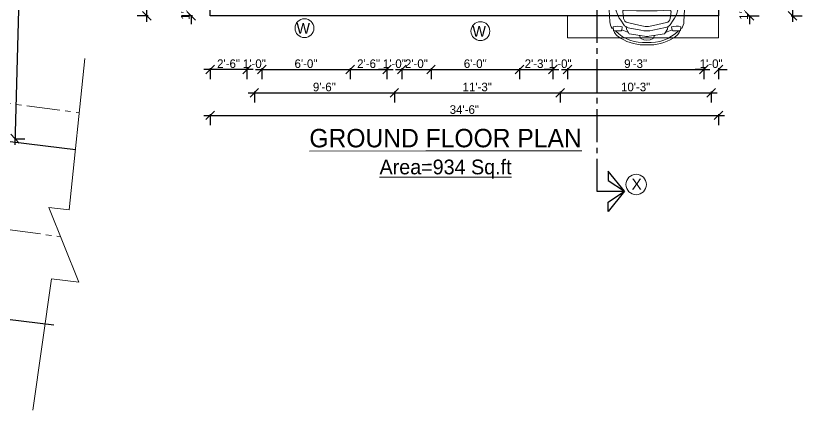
# Model space of a CAD drawing. Header units: inches. Extents: x 28835 to 36795, y -18828 to -9750.
# Drawn here: x 29918 to 30558, y -10719 to -10398 of the extents above; entities that cross this region are included whole.
import ezdxf

# ---------------------------------------------------------------- set-up
doc = ezdxf.new("R2010")
doc.units = ezdxf.units.IN
doc.header["$LTSCALE"] = 12
doc.header["$MEASUREMENT"] = 0
doc.linetypes.add('CENTER2', pattern=[1.125, 0.75, -0.125, 0.125, -0.125])
for name, color, linetype, lineweight in [('09 STRC CENTER', 113, 'CENTER2', 9), ('dimention', 5, 'Continuous', 9), ('ele final', 145, 'Continuous', 20), ('F-FURNITURE', 32, 'Continuous', 13), ('Ha2', 31, 'Continuous', 0), ('Text', 7, 'Continuous', 5), ('Wall', 1, 'Continuous', 30), ('window', 6, 'Continuous', 9)]:
    doc.layers.add(name, color=color, linetype=linetype, lineweight=lineweight)
doc.styles.add('KBS', font='GOTHIC.TTF')
doc.styles.add('Times', font='GOTHIC.TTF')
doc.dimstyles.new('D75', dxfattribs={"dimtxt": 7, "dimasz": 7, "dimexe": 8, "dimexo": 24, "dimgap": 1, "dimtad": 1, "dimdec": 1, "dimzin": 3, "dimdsep": 46, "dimlunit": 4, "dimtxsty": 'Times', "dimblk": 'OBLIQUE', "dimcen": 0, "dimdle": 5, "dimaunit": 1, "dimadec": 3, "dimazin": 0, "dimtfac": 1, "dimtdec": 1, "dimtix": 1, "dimtofl": 0, "dimtmove": 1, "dimatfit": 0, "dimldrblk": 'OBLIQUE', "dimfxl": 1, "dimfxlon": 1, "dimtolj": 1, "dimtzin": 0, "dimarcsym": 0})

# ---------------------------------------------------------------- blocks, each defined once
blk = doc.blocks.new('I_SITE_VEHICLE_Compact  - 2D_P')
at = {"color": 0, "linetype": 'ByBlock'}
for p, q in [((50.37, 32.43), (86.67, 34.3)), ((102.47, 34.07), (132.15, 31.68)), ((5.47, 24.19), (7.52, 27.66)), ((7.05, 22.99), (7.52, 28.7)), ((10.72, 30.25), (10.44, 29.05)), ((15.7, 26.13), (16.19, 27.49)), ((16.19, 27.49), (23.17, 26.02)), ((58.38, 27.31), (46.27, 25.26)), ((58.09, 27.15), (89.86, 30.61)), ((58.84, 27.65), (66.07, 26.01)), ((66.07, 26.01), (96.96, 27.96)), ((99.18, 30.56), (133.36, 26.5)), ((104.58, 28.04), (132.94, 26.83)), ((112.26, 28.92), (123.09, 30.52)), ((132.94, 26.83), (138.22, 25.44)), ((137.34, 31.18), (146.95, 30.68)), ((153.91, 27.88), (151.09, 28.06)), ((152.27, 28.34), (153.54, 27.8)), ((154.38, 21.54), (154.38, 27.38)), ((154.54, 27.38), (155.72, 26.89)), ((3.64, 16.04), (5.47, 24.19)), ((9.29, 22.5), (7.05, 22.99)), ((9.02, 19.57), (8.89, 17.61)), ((15.96, 23.5), (15.62, 25.01)), ((23.19, 25.43), (15.96, 23.5)), ((51.21, 19.14), (56.92, 24.9)), ((57.7, 25.2), (63.11, 24.79)), ((64.03, 23.74), (63.1, 7.43)), ((65.65, -21.05), (65.62, 20.75)), ((68.52, 23.75), (132.68, 24.24)), ((135.77, 21.24), (135.81, -21.5)), ((138.67, 20.15), (144.33, 19.49)), ((145.85, 21.9), (149.44, 19.4)), ((151.25, 20.58), (153.96, 21.04)), ((153.58, 21.03), (155.79, 15.56)), ((2.27, 9.29), (3.64, 16.04)), ((48.62, 6.12), (49.5, 15.48)), ((137.56, 19.1), (138.11, 9)), ((147.77, 16.42), (150.2, 5.97)), ((151.16, 17.57), (153.08, 17.2)), ((151.87, 15.71), (154.02, 5.42)), ((153.08, 17.2), (156.82, 14.94)), ((156.82, 14.94), (158.88, 2.49)), ((1.94, 3.05), (2.27, 9.29)), ((138.11, 9), (138.1, 0.59)), ((158.23, 6.68), (160.81, 5.59)), ((138.12, -7.94), (138.1, 0.46)), ((160.81, 5.59), (161.78, 3.14)), ((161.78, 3.14), (161.93, 0.56)), ((161.78, -2.04), (161.93, 0.54)), ((1.94, -2.25), (2.29, -8.49)), ((48.63, -5.24), (49.53, -14.6)), ((147.8, -15.35), (150.22, -4.89)), ((151.9, -14.62), (154.03, -4.33)), ((156.85, -13.84), (158.88, -1.4)), ((158.24, -5.59), (160.82, -4.49)), ((160.82, -4.49), (161.78, -2.04)), ((2.29, -8.49), (3.67, -15.24)), ((64.07, -22.83), (63.11, -6.52)), ((137.59, -18.05), (138.12, -7.94)), ((3.67, -15.24), (5.52, -23.38)), ((9.06, -18.76), (8.92, -16.8)), ((51.25, -18.25), (56.97, -24.01)), ((138.71, -19.09), (144.37, -18.42)), ((145.89, -20.83), (149.47, -18.32)), ((151.19, -16.49), (153.12, -16.12)), ((153.12, -16.12), (156.85, -13.84)), ((153.62, -19.94), (155.82, -14.47)), ((5.52, -23.38), (7.57, -26.85)), ((9.34, -21.68), (7.1, -22.18)), ((7.1, -22.18), (7.57, -27.89)), ((16.01, -22.67), (15.67, -24.19)), ((15.75, -25.3), (16.24, -26.66)), ((23.24, -24.59), (16.01, -22.67)), ((16.24, -26.66), (23.22, -25.18)), ((58.43, -26.41), (46.32, -24.38)), ((57.75, -24.3), (63.15, -23.88)), ((58.9, -26.75), (66.12, -25.09)), ((66.12, -25.09), (97.01, -26.99)), ((68.56, -24.04), (132.72, -24.51)), ((99.24, -29.58), (133.42, -25.46)), ((132.99, -25.78), (138.27, -24.38)), ((151.29, -19.5), (154, -19.96)), ((154.42, -20.45), (154.43, -26.3)), ((10.78, -29.44), (10.49, -28.23)), ((50.43, -31.55), (86.74, -33.35)), ((58.14, -26.25), (89.92, -29.65)), ((102.54, -33.09), (132.21, -30.64)), ((104.64, -27.05), (132.99, -25.78)), ((112.31, -27.92), (123.15, -29.49)), ((137.4, -30.13), (147.01, -29.61)), ((153.96, -26.8), (151.15, -26.98)), ((152.33, -27.25), (153.6, -26.72)), ((154.59, -26.3), (155.77, -25.8))]:
    blk.add_line(p, q, dxfattribs=at)
for points in [[(0, 0.79), (0.21, 7.56), (2.51, 20.21), (3.64, 24.54), (5.69, 28.53), (16.87, 33.21), (23.03, 34.08), (37.85, 34.08), (50.17, 32.17), (58.38, 28.7)], [(3.28, 0.64), (4.38, 11.35), (6.48, 15.71), (11.02, 18.63), (17.97, 20.91), (35.48, 23.4), (46.27, 25.26), (44.78, 15.94), (44.03, 6.17), (43.69, 0.43)], [(6.62, 14.9), (40.56, 21.57), (42.43, 20.86), (42.76, 19.48), (39.09, 4.38), (36.39, 2.16), (4.27, 1)], [(0, 0), (0.23, -6.77), (2.54, -19.41), (3.69, -23.74), (5.74, -27.72), (16.93, -32.39), (23.1, -33.24), (37.92, -33.22), (50.23, -31.29), (58.43, -27.8)], [(3.28, 0.16), (4.4, -10.55), (6.51, -14.9), (11.06, -17.81), (18.01, -20.08), (35.53, -22.55), (46.32, -24.38), (44.81, -15.07), (44.04, -5.3), (43.69, 0.43)], [(6.65, -14.09), (40.6, -20.7), (42.47, -20), (42.8, -18.61), (39.09, -3.52), (36.39, -1.31), (4.27, -0.2)]]:
    blk.add_lwpolyline(points, dxfattribs=at)
for centre, radius, start, end in [((92.84, -85.54), 120, 85.39524, 92.94517), ((94.49, 23.94), 8.12, 54.64918, 124.77695), ((68.88, 15.47), 60, 166.91658, 176.08111), ((17.58, 25.45), 2, 159.97873, 192.53841), ((23.11, 25.72), 0.3, 284.96001, 78.11246), ((101.51, -43.89), 72, 87.54913, 93.62371), ((133.57, -40.72), 72, 86.99981, 98.3676), ((146.4, 19.5), 11.2, 57.32995, 87.18237), ((165, 24.62), 14.33, 166.09608, 196.35351), ((153.88, 27.38), 0.5, 0, 86.33043), ((130.74, 2.75), 33.36, 356.24509, 44.51945), ((153.4, 21.36), 6, 46.38363, 67.20138), ((145.71, 13.29), 17.15, 30.45768, 46.38363), ((57.63, 24.2), 1, 85.71507, 135.30465), ((63.03, 23.79), 1, 356.72561, 85.71507), ((68.62, 20.75), 3, 91.82012, 179.9989), ((132.77, 21.24), 3, 359.92446, 91.82012), ((138.56, 19.15), 1, 83.37601, 183.11504), ((132.11, 2.23), 24, 55.07004, 75.25506), ((143.87, 15.52), 4, 13.12265, 83.37601), ((146, 14.48), 6, 11.76937, 55.07004), ((153.88, 21.54), 0.5, 279.60772, 360), ((126.15, 1.79), 39.84, 358.06945, 30.45768), ((55.48, 14.92), 6, 135.30465, 174.62136), ((182.9, 0.57), 120, 176.72561, 183.38736), ((49.86, 0.45), 48, 176.89416, 183.21881), ((108.36, 0.5), 60, 174.62136, 185.49162), ((126.83, 0.52), 24, 346.99033, 13.12265), ((130.52, 0.52), 24, 348.3436, 11.76937), ((130.75, -1.7), 33.36, 315.59352, 3.86789), ((147.04, 0.54), 12, 350.72464, 9.38834), ((126.15, -0.75), 39.84, 329.65529, 2.04353), ((68.91, -14.54), 60, 184.03187, 193.1964), ((55.51, -14.02), 6, 185.49162, 224.80833), ((138.59, -18.1), 1, 176.99794, 276.73697), ((143.9, -14.45), 4, 276.73697, 346.99033), ((146.03, -13.41), 6, 305.04293, 348.3436), ((17.63, -24.62), 2, 167.57457, 200.13424), ((23.16, -24.88), 0.3, 282.00051, 75.15297), ((57.67, -23.3), 1, 224.80833, 274.3979), ((63.08, -22.89), 1, 274.3979, 3.38736), ((68.65, -21.04), 3, 180.11408, 268.29286), ((95.7, 241.9), 266.43, 269.16428, 278.65904), ((132.11, -1.19), 24, 284.85791, 305.04293), ((165.05, -23.51), 14.33, 163.75946, 194.01689), ((153.92, -20.45), 0.5, 0.11298, 80.50526), ((153.44, -20.27), 6, 292.9116, 313.72935), ((145.73, -12.22), 17.15, 313.72935, 329.65529), ((94.53, -22.97), 8.12, 235.33603, 305.46379), ((101.42, 44.88), 72, 266.48926, 272.56385), ((133.49, 41.76), 72, 261.74537, 273.11317), ((146.44, -18.42), 11.2, 272.9306, 302.78303), ((153.93, -26.3), 0.5, 273.78255, 0.11298), ((92.67, 86.5), 120, 267.1678, 274.71773)]:
    blk.add_arc(centre, radius, start, end, dxfattribs=at)
blk = doc.blocks.new('_Oblique')
at = {"color": 0, "linetype": 'ByBlock', "lineweight": -2}
blk.add_line((-0.5, -0.5), (0.5, 0.5), dxfattribs=at)
blk = doc.blocks.new('*D156')
at = {"layer": 'Defpoints', "color": 0, "ltscale": 12, "transparency": 16777216}
for p in [(30489.94, -10385.6), (30489.94, -10397.6), (30515.14, -10397.6)]:
    blk.add_point(p, dxfattribs=at)
at = {"layer": 'dimention', "color": 0, "lineweight": -2, "ltscale": 12, "transparency": 16777216}
for p, q in [((30515.14, -10385.6), (30515.14, -10378.6)), ((30514.14, -10385.6), (30523.14, -10385.6)), ((30514.14, -10397.6), (30523.14, -10397.6)), ((30515.14, -10397.6), (30515.14, -10404.6))]:
    blk.add_line(p, q, dxfattribs=at)
at = {"layer": 'dimention', "color": 0, "lineweight": -2, "ltscale": 12, "transparency": 16777216, "xscale": 7, "yscale": 7, "zscale": 7}
for p, rotation in [((30515.14, -10385.6), 270), ((30515.14, -10397.6), 90)]:
    blk.add_blockref('_Oblique', p, dxfattribs=dict(at, rotation=rotation))
at = {"layer": 'dimention', "color": 0, "ltscale": 12, "transparency": 16777216, "insert": (30510.46, -10391.6), "char_height": 7, "attachment_point": 5, "rotation": 90, "style": 'Times'}
blk.add_mtext('\\A1;1\'-0"', dxfattribs=at)
blk = doc.blocks.new('*D122')
at = {"layer": 'Defpoints', "color": 0, "ltscale": 12, "transparency": 16777216}
for p in [(30483.45, -10070.6), (30483.45, -10397.6), (30550.14, -10397.6)]:
    blk.add_point(p, dxfattribs=at)
at = {"layer": 'dimention', "color": 0, "lineweight": -2, "ltscale": 12, "transparency": 16777216}
for p, q in [((30550.14, -10065.6), (30550.14, -10402.6)), ((30549.14, -10070.6), (30558.14, -10070.6)), ((30549.14, -10397.6), (30558.14, -10397.6))]:
    blk.add_line(p, q, dxfattribs=at)
at = {"layer": 'dimention', "color": 0, "lineweight": -2, "ltscale": 12, "transparency": 16777216, "xscale": 7, "yscale": 7, "zscale": 7}
for p, rotation in [((30550.14, -10070.6), 90), ((30550.14, -10397.6), 270)]:
    blk.add_blockref('_Oblique', p, dxfattribs=dict(at, rotation=rotation))
at = {"layer": 'dimention', "color": 0, "ltscale": 12, "transparency": 16777216, "insert": (30545.46, -10234.1), "char_height": 7, "attachment_point": 5, "rotation": 90, "style": 'Times'}
blk.add_mtext('\\A1;27\'-3"', dxfattribs=at)
blk = doc.blocks.new('*D157')
at = {"layer": 'Defpoints', "color": 0, "ltscale": 12, "transparency": 16777216}
for p in [(30060.49, -10385.6), (30105.94, -10385.6), (30105.94, -10397.6)]:
    blk.add_point(p, dxfattribs=at)
at = {"layer": 'dimention', "color": 0, "lineweight": -2, "ltscale": 12, "transparency": 16777216}
for p, q in [((30060.49, -10385.6), (30060.49, -10378.6)), ((30061.49, -10385.6), (30052.49, -10385.6)), ((30061.49, -10397.6), (30052.49, -10397.6)), ((30060.49, -10397.6), (30060.49, -10404.6))]:
    blk.add_line(p, q, dxfattribs=at)
at = {"layer": 'dimention', "color": 0, "lineweight": -2, "ltscale": 12, "transparency": 16777216, "xscale": 7, "yscale": 7, "zscale": 7}
for p, rotation in [((30060.49, -10385.6), 270), ((30060.49, -10397.6), 90)]:
    blk.add_blockref('_Oblique', p, dxfattribs=dict(at, rotation=rotation))
at = {"layer": 'dimention', "color": 0, "ltscale": 12, "transparency": 16777216, "insert": (30055.81, -10391.6), "char_height": 7, "attachment_point": 5, "rotation": 90, "style": 'Times'}
blk.add_mtext('\\A1;1\'-0"', dxfattribs=at)
blk = doc.blocks.new('*D166')
at = {"layer": 'Defpoints', "color": 0, "ltscale": 12, "transparency": 16777216}
for p in [(30024.47, -10052.6), (30105.94, -10052.6), (30105.94, -10397.6)]:
    blk.add_point(p, dxfattribs=at)
at = {"layer": 'dimention', "color": 0, "lineweight": -2, "ltscale": 12, "transparency": 16777216}
for p, q in [((30024.47, -10402.6), (30024.47, -10047.6)), ((30025.47, -10052.6), (30016.47, -10052.6)), ((30025.47, -10397.6), (30016.47, -10397.6))]:
    blk.add_line(p, q, dxfattribs=at)
at = {"layer": 'dimention', "color": 0, "lineweight": -2, "ltscale": 12, "transparency": 16777216, "xscale": 7, "yscale": 7, "zscale": 7}
for p, rotation in [((30024.47, -10052.6), 90), ((30024.47, -10397.6), 270)]:
    blk.add_blockref('_Oblique', p, dxfattribs=dict(at, rotation=rotation))
at = {"layer": 'dimention', "color": 0, "ltscale": 12, "transparency": 16777216, "insert": (30019.79, -10225.1), "char_height": 7, "attachment_point": 5, "rotation": 90, "style": 'Times'}
blk.add_mtext('\\A1;28\'-9"', dxfattribs=at)
blk = doc.blocks.new('*D123')
at = {"layer": 'Defpoints', "color": 0, "ltscale": 12, "transparency": 16777216}
for p in [(30075.92, -10407.2), (30105.94, -10407.2), (30075.92, -10441.36)]:
    blk.add_point(p, dxfattribs=at)
at = {"layer": 'dimention', "color": 0, "lineweight": -2, "ltscale": 12, "transparency": 16777216}
for p, q in [((30075.92, -10440.36), (30075.92, -10449.36)), ((30105.94, -10440.36), (30105.94, -10449.36)), ((30110.94, -10441.36), (30070.92, -10441.36))]:
    blk.add_line(p, q, dxfattribs=at)
at = {"layer": 'dimention', "color": 0, "lineweight": -2, "ltscale": 12, "transparency": 16777216, "xscale": 7, "yscale": 7, "zscale": 7, "rotation": 180}
blk.add_blockref('_Oblique', (30075.92, -10441.36), dxfattribs=at)
at = {"layer": 'dimention', "color": 0, "lineweight": -2, "ltscale": 12, "transparency": 16777216, "xscale": 7, "yscale": 7, "zscale": 7}
blk.add_blockref('_Oblique', (30105.94, -10441.36), dxfattribs=at)
at = {"layer": 'dimention', "color": 0, "ltscale": 12, "transparency": 16777216, "insert": (30090.93, -10436.69), "char_height": 7, "attachment_point": 5, "style": 'Times'}
blk.add_mtext('\\A1;2\'-6"', dxfattribs=at)
blk = doc.blocks.new('*D124')
at = {"layer": 'Defpoints', "color": 0, "ltscale": 12, "transparency": 16777216}
for p in [(30105.94, -10407.2), (30117.94, -10407.2), (30117.94, -10441.36)]:
    blk.add_point(p, dxfattribs=at)
at = {"layer": 'dimention', "color": 0, "lineweight": -2, "ltscale": 12, "transparency": 16777216}
for p, q in [((30105.94, -10440.36), (30105.94, -10449.36)), ((30117.94, -10440.36), (30117.94, -10449.36)), ((30105.94, -10441.36), (30098.94, -10441.36)), ((30117.94, -10441.36), (30124.94, -10441.36))]:
    blk.add_line(p, q, dxfattribs=at)
at = {"layer": 'dimention', "color": 0, "lineweight": -2, "ltscale": 12, "transparency": 16777216, "xscale": 7, "yscale": 7, "zscale": 7}
blk.add_blockref('_Oblique', (30105.94, -10441.36), dxfattribs=at)
at = {"layer": 'dimention', "color": 0, "lineweight": -2, "ltscale": 12, "transparency": 16777216, "xscale": 7, "yscale": 7, "zscale": 7, "rotation": 180}
blk.add_blockref('_Oblique', (30117.94, -10441.36), dxfattribs=at)
at = {"layer": 'dimention', "color": 0, "ltscale": 12, "transparency": 16777216, "insert": (30111.94, -10436.69), "char_height": 7, "attachment_point": 5, "style": 'Times'}
blk.add_mtext('\\A1;1\'-0"', dxfattribs=at)
blk = doc.blocks.new('*D125')
at = {"layer": 'Defpoints', "color": 0, "ltscale": 12, "transparency": 16777216}
for p in [(30117.94, -10407.2), (30190.02, -10403.7), (30190.02, -10441.36)]:
    blk.add_point(p, dxfattribs=at)
at = {"layer": 'dimention', "color": 0, "lineweight": -2, "ltscale": 12, "transparency": 16777216}
for p, q in [((30117.94, -10440.36), (30117.94, -10449.36)), ((30190.02, -10440.36), (30190.02, -10449.36)), ((30112.94, -10441.36), (30195.02, -10441.36))]:
    blk.add_line(p, q, dxfattribs=at)
at = {"layer": 'dimention', "color": 0, "lineweight": -2, "ltscale": 12, "transparency": 16777216, "xscale": 7, "yscale": 7, "zscale": 7, "rotation": 180}
blk.add_blockref('_Oblique', (30117.94, -10441.36), dxfattribs=at)
at = {"layer": 'dimention', "color": 0, "lineweight": -2, "ltscale": 12, "transparency": 16777216, "xscale": 7, "yscale": 7, "zscale": 7}
blk.add_blockref('_Oblique', (30190.02, -10441.36), dxfattribs=at)
at = {"layer": 'dimention', "color": 0, "ltscale": 12, "transparency": 16777216, "insert": (30153.98, -10436.69), "char_height": 7, "attachment_point": 5, "style": 'Times'}
blk.add_mtext('\\A1;6\'-0"', dxfattribs=at)
blk = doc.blocks.new('*D126')
at = {"layer": 'Defpoints', "color": 0, "ltscale": 12, "transparency": 16777216}
for p in [(30190.02, -10403.7), (30219.94, -10407.2), (30219.94, -10441.36)]:
    blk.add_point(p, dxfattribs=at)
at = {"layer": 'dimention', "color": 0, "lineweight": -2, "ltscale": 12, "transparency": 16777216}
for p, q in [((30190.02, -10440.36), (30190.02, -10449.36)), ((30219.94, -10440.36), (30219.94, -10449.36)), ((30185.02, -10441.36), (30224.94, -10441.36))]:
    blk.add_line(p, q, dxfattribs=at)
at = {"layer": 'dimention', "color": 0, "lineweight": -2, "ltscale": 12, "transparency": 16777216, "xscale": 7, "yscale": 7, "zscale": 7, "rotation": 180}
blk.add_blockref('_Oblique', (30190.02, -10441.36), dxfattribs=at)
at = {"layer": 'dimention', "color": 0, "lineweight": -2, "ltscale": 12, "transparency": 16777216, "xscale": 7, "yscale": 7, "zscale": 7}
blk.add_blockref('_Oblique', (30219.94, -10441.36), dxfattribs=at)
at = {"layer": 'dimention', "color": 0, "ltscale": 12, "transparency": 16777216, "insert": (30204.98, -10436.69), "char_height": 7, "attachment_point": 5, "style": 'Times'}
blk.add_mtext('\\A1;2\'-6"', dxfattribs=at)
blk = doc.blocks.new('*D127')
at = {"layer": 'Defpoints', "color": 0, "ltscale": 12, "transparency": 16777216}
for p in [(30219.94, -10407.2), (30231.94, -10407.2), (30231.94, -10441.36)]:
    blk.add_point(p, dxfattribs=at)
at = {"layer": 'dimention', "color": 0, "lineweight": -2, "ltscale": 12, "transparency": 16777216}
for p, q in [((30219.94, -10440.36), (30219.94, -10449.36)), ((30231.94, -10440.36), (30231.94, -10449.36)), ((30219.94, -10441.36), (30212.94, -10441.36)), ((30231.94, -10441.36), (30238.94, -10441.36))]:
    blk.add_line(p, q, dxfattribs=at)
at = {"layer": 'dimention', "color": 0, "lineweight": -2, "ltscale": 12, "transparency": 16777216, "xscale": 7, "yscale": 7, "zscale": 7}
blk.add_blockref('_Oblique', (30219.94, -10441.36), dxfattribs=at)
at = {"layer": 'dimention', "color": 0, "lineweight": -2, "ltscale": 12, "transparency": 16777216, "xscale": 7, "yscale": 7, "zscale": 7, "rotation": 180}
blk.add_blockref('_Oblique', (30231.94, -10441.36), dxfattribs=at)
at = {"layer": 'dimention', "color": 0, "ltscale": 12, "transparency": 16777216, "insert": (30225.94, -10436.69), "char_height": 7, "attachment_point": 5, "style": 'Times'}
blk.add_mtext('\\A1;1\'-0"', dxfattribs=at)
blk = doc.blocks.new('*D128')
at = {"layer": 'Defpoints', "color": 0, "ltscale": 12, "transparency": 16777216}
for p in [(30231.94, -10407.2), (30255.82, -10407.2), (30255.82, -10441.36)]:
    blk.add_point(p, dxfattribs=at)
at = {"layer": 'dimention', "color": 0, "lineweight": -2, "ltscale": 12, "transparency": 16777216}
for p, q in [((30231.94, -10440.36), (30231.94, -10449.36)), ((30255.82, -10440.36), (30255.82, -10449.36)), ((30226.94, -10441.36), (30260.82, -10441.36))]:
    blk.add_line(p, q, dxfattribs=at)
at = {"layer": 'dimention', "color": 0, "lineweight": -2, "ltscale": 12, "transparency": 16777216, "xscale": 7, "yscale": 7, "zscale": 7, "rotation": 180}
blk.add_blockref('_Oblique', (30231.94, -10441.36), dxfattribs=at)
at = {"layer": 'dimention', "color": 0, "lineweight": -2, "ltscale": 12, "transparency": 16777216, "xscale": 7, "yscale": 7, "zscale": 7}
blk.add_blockref('_Oblique', (30255.82, -10441.36), dxfattribs=at)
at = {"layer": 'dimention', "color": 0, "ltscale": 12, "transparency": 16777216, "insert": (30243.88, -10436.69), "char_height": 7, "attachment_point": 5, "style": 'Times'}
blk.add_mtext('\\A1;2\'-0"', dxfattribs=at)
blk = doc.blocks.new('*D129')
at = {"layer": 'Defpoints', "color": 0, "ltscale": 12, "transparency": 16777216}
for p in [(30255.82, -10407.2), (30327.82, -10407.2), (30327.82, -10441.36)]:
    blk.add_point(p, dxfattribs=at)
at = {"layer": 'dimention', "color": 0, "lineweight": -2, "ltscale": 12, "transparency": 16777216}
for p, q in [((30255.82, -10440.36), (30255.82, -10449.36)), ((30327.82, -10440.36), (30327.82, -10449.36)), ((30250.82, -10441.36), (30332.82, -10441.36))]:
    blk.add_line(p, q, dxfattribs=at)
at = {"layer": 'dimention', "color": 0, "lineweight": -2, "ltscale": 12, "transparency": 16777216, "xscale": 7, "yscale": 7, "zscale": 7, "rotation": 180}
blk.add_blockref('_Oblique', (30255.82, -10441.36), dxfattribs=at)
at = {"layer": 'dimention', "color": 0, "lineweight": -2, "ltscale": 12, "transparency": 16777216, "xscale": 7, "yscale": 7, "zscale": 7}
blk.add_blockref('_Oblique', (30327.82, -10441.36), dxfattribs=at)
at = {"layer": 'dimention', "color": 0, "ltscale": 12, "transparency": 16777216, "insert": (30291.82, -10436.69), "char_height": 7, "attachment_point": 5, "style": 'Times'}
blk.add_mtext('\\A1;6\'-0"', dxfattribs=at)
blk = doc.blocks.new('*D130')
at = {"layer": 'Defpoints', "color": 0, "ltscale": 12, "transparency": 16777216}
for p in [(30354.94, -10397.6), (30327.82, -10407.2), (30354.94, -10441.36)]:
    blk.add_point(p, dxfattribs=at)
at = {"layer": 'dimention', "color": 0, "lineweight": -2, "ltscale": 12, "transparency": 16777216}
for p, q in [((30327.82, -10440.36), (30327.82, -10449.36)), ((30354.94, -10440.36), (30354.94, -10449.36)), ((30322.82, -10441.36), (30359.94, -10441.36))]:
    blk.add_line(p, q, dxfattribs=at)
at = {"layer": 'dimention', "color": 0, "lineweight": -2, "ltscale": 12, "transparency": 16777216, "xscale": 7, "yscale": 7, "zscale": 7, "rotation": 180}
blk.add_blockref('_Oblique', (30327.82, -10441.36), dxfattribs=at)
at = {"layer": 'dimention', "color": 0, "lineweight": -2, "ltscale": 12, "transparency": 16777216, "xscale": 7, "yscale": 7, "zscale": 7}
blk.add_blockref('_Oblique', (30354.94, -10441.36), dxfattribs=at)
at = {"layer": 'dimention', "color": 0, "ltscale": 12, "transparency": 16777216, "insert": (30341.38, -10436.69), "char_height": 7, "attachment_point": 5, "style": 'Times'}
blk.add_mtext('\\A1;2\'-3"', dxfattribs=at)
blk = doc.blocks.new('*D131')
at = {"layer": 'Defpoints', "color": 0, "ltscale": 12, "transparency": 16777216}
for p in [(30354.94, -10397.6), (30366.94, -10407.2), (30366.94, -10441.36)]:
    blk.add_point(p, dxfattribs=at)
at = {"layer": 'dimention', "color": 0, "lineweight": -2, "ltscale": 12, "transparency": 16777216}
for p, q in [((30354.94, -10440.36), (30354.94, -10449.36)), ((30366.94, -10440.36), (30366.94, -10449.36)), ((30354.94, -10441.36), (30347.94, -10441.36)), ((30366.94, -10441.36), (30373.94, -10441.36))]:
    blk.add_line(p, q, dxfattribs=at)
at = {"layer": 'dimention', "color": 0, "lineweight": -2, "ltscale": 12, "transparency": 16777216, "xscale": 7, "yscale": 7, "zscale": 7}
blk.add_blockref('_Oblique', (30354.94, -10441.36), dxfattribs=at)
at = {"layer": 'dimention', "color": 0, "lineweight": -2, "ltscale": 12, "transparency": 16777216, "xscale": 7, "yscale": 7, "zscale": 7, "rotation": 180}
blk.add_blockref('_Oblique', (30366.94, -10441.36), dxfattribs=at)
at = {"layer": 'dimention', "color": 0, "ltscale": 12, "transparency": 16777216, "insert": (30360.94, -10436.69), "char_height": 7, "attachment_point": 5, "style": 'Times'}
blk.add_mtext('\\A1;1\'-0"', dxfattribs=at)
blk = doc.blocks.new('*D132')
at = {"layer": 'Defpoints', "color": 0, "ltscale": 12, "transparency": 16777216}
for p in [(30366.94, -10407.2), (30477.94, -10407.2), (30477.94, -10441.36)]:
    blk.add_point(p, dxfattribs=at)
at = {"layer": 'dimention', "color": 0, "lineweight": -2, "ltscale": 12, "transparency": 16777216}
for p, q in [((30366.94, -10440.36), (30366.94, -10449.36)), ((30477.94, -10440.36), (30477.94, -10449.36)), ((30361.94, -10441.36), (30482.94, -10441.36))]:
    blk.add_line(p, q, dxfattribs=at)
at = {"layer": 'dimention', "color": 0, "lineweight": -2, "ltscale": 12, "transparency": 16777216, "xscale": 7, "yscale": 7, "zscale": 7, "rotation": 180}
blk.add_blockref('_Oblique', (30366.94, -10441.36), dxfattribs=at)
at = {"layer": 'dimention', "color": 0, "lineweight": -2, "ltscale": 12, "transparency": 16777216, "xscale": 7, "yscale": 7, "zscale": 7}
blk.add_blockref('_Oblique', (30477.94, -10441.36), dxfattribs=at)
at = {"layer": 'dimention', "color": 0, "ltscale": 12, "transparency": 16777216, "insert": (30422.44, -10436.69), "char_height": 7, "attachment_point": 5, "style": 'Times'}
blk.add_mtext('\\A1;9\'-3"', dxfattribs=at)
blk = doc.blocks.new('*D133')
at = {"layer": 'Defpoints', "color": 0, "ltscale": 12, "transparency": 16777216}
for p in [(30477.94, -10407.2), (30489.94, -10407.2), (30489.94, -10441.36)]:
    blk.add_point(p, dxfattribs=at)
at = {"layer": 'dimention', "color": 0, "lineweight": -2, "ltscale": 12, "transparency": 16777216}
for p, q in [((30477.94, -10440.36), (30477.94, -10449.36)), ((30489.94, -10440.36), (30489.94, -10449.36)), ((30477.94, -10441.36), (30470.94, -10441.36)), ((30489.94, -10441.36), (30496.94, -10441.36))]:
    blk.add_line(p, q, dxfattribs=at)
at = {"layer": 'dimention', "color": 0, "lineweight": -2, "ltscale": 12, "transparency": 16777216, "xscale": 7, "yscale": 7, "zscale": 7}
blk.add_blockref('_Oblique', (30477.94, -10441.36), dxfattribs=at)
at = {"layer": 'dimention', "color": 0, "lineweight": -2, "ltscale": 12, "transparency": 16777216, "xscale": 7, "yscale": 7, "zscale": 7, "rotation": 180}
blk.add_blockref('_Oblique', (30489.94, -10441.36), dxfattribs=at)
at = {"layer": 'dimention', "color": 0, "ltscale": 12, "transparency": 16777216, "insert": (30483.94, -10436.69), "char_height": 7, "attachment_point": 5, "style": 'Times'}
blk.add_mtext('\\A1;1\'-0"', dxfattribs=at)
blk = doc.blocks.new('*D135')
at = {"layer": 'Defpoints', "color": 0, "ltscale": 12, "transparency": 16777216}
for p in [(30111.94, -10397.6), (30225.94, -10397.6), (30225.94, -10460.36)]:
    blk.add_point(p, dxfattribs=at)
at = {"layer": 'dimention', "color": 0, "lineweight": -2, "ltscale": 12, "transparency": 16777216}
for p, q in [((30111.94, -10459.36), (30111.94, -10468.36)), ((30225.94, -10459.36), (30225.94, -10468.36)), ((30106.94, -10460.36), (30230.94, -10460.36))]:
    blk.add_line(p, q, dxfattribs=at)
at = {"layer": 'dimention', "color": 0, "lineweight": -2, "ltscale": 12, "transparency": 16777216, "xscale": 7, "yscale": 7, "zscale": 7, "rotation": 180}
blk.add_blockref('_Oblique', (30111.94, -10460.36), dxfattribs=at)
at = {"layer": 'dimention', "color": 0, "lineweight": -2, "ltscale": 12, "transparency": 16777216, "xscale": 7, "yscale": 7, "zscale": 7}
blk.add_blockref('_Oblique', (30225.94, -10460.36), dxfattribs=at)
at = {"layer": 'dimention', "color": 0, "ltscale": 12, "transparency": 16777216, "insert": (30168.94, -10455.68), "char_height": 7, "attachment_point": 5, "style": 'Times'}
blk.add_mtext('\\A1;9\'-6"', dxfattribs=at)
blk = doc.blocks.new('*D136')
at = {"layer": 'Defpoints', "color": 0, "ltscale": 12, "transparency": 16777216}
for p in [(30225.94, -10397.6), (30360.94, -10397.6), (30360.94, -10460.36)]:
    blk.add_point(p, dxfattribs=at)
at = {"layer": 'dimention', "color": 0, "lineweight": -2, "ltscale": 12, "transparency": 16777216}
for p, q in [((30225.94, -10459.36), (30225.94, -10468.36)), ((30360.94, -10459.36), (30360.94, -10468.36)), ((30220.94, -10460.36), (30365.94, -10460.36))]:
    blk.add_line(p, q, dxfattribs=at)
at = {"layer": 'dimention', "color": 0, "lineweight": -2, "ltscale": 12, "transparency": 16777216, "xscale": 7, "yscale": 7, "zscale": 7, "rotation": 180}
blk.add_blockref('_Oblique', (30225.94, -10460.36), dxfattribs=at)
at = {"layer": 'dimention', "color": 0, "lineweight": -2, "ltscale": 12, "transparency": 16777216, "xscale": 7, "yscale": 7, "zscale": 7}
blk.add_blockref('_Oblique', (30360.94, -10460.36), dxfattribs=at)
at = {"layer": 'dimention', "color": 0, "ltscale": 12, "transparency": 16777216, "insert": (30293.44, -10455.68), "char_height": 7, "attachment_point": 5, "style": 'Times'}
blk.add_mtext('\\A1;11\'-3"', dxfattribs=at)
blk = doc.blocks.new('*D137')
at = {"layer": 'Defpoints', "color": 0, "ltscale": 12, "transparency": 16777216}
for p in [(30360.94, -10397.6), (30483.94, -10397.6), (30483.94, -10460.36)]:
    blk.add_point(p, dxfattribs=at)
at = {"layer": 'dimention', "color": 0, "lineweight": -2, "ltscale": 12, "transparency": 16777216}
for p, q in [((30360.94, -10459.36), (30360.94, -10468.36)), ((30483.94, -10459.36), (30483.94, -10468.36)), ((30355.94, -10460.36), (30488.94, -10460.36))]:
    blk.add_line(p, q, dxfattribs=at)
at = {"layer": 'dimention', "color": 0, "lineweight": -2, "ltscale": 12, "transparency": 16777216, "xscale": 7, "yscale": 7, "zscale": 7, "rotation": 180}
blk.add_blockref('_Oblique', (30360.94, -10460.36), dxfattribs=at)
at = {"layer": 'dimention', "color": 0, "lineweight": -2, "ltscale": 12, "transparency": 16777216, "xscale": 7, "yscale": 7, "zscale": 7}
blk.add_blockref('_Oblique', (30483.94, -10460.36), dxfattribs=at)
at = {"layer": 'dimention', "color": 0, "ltscale": 12, "transparency": 16777216, "insert": (30422.44, -10455.68), "char_height": 7, "attachment_point": 5, "style": 'Times'}
blk.add_mtext('\\A1;10\'-3"', dxfattribs=at)
blk = doc.blocks.new('*D134')
at = {"layer": 'Defpoints', "color": 0, "ltscale": 12, "transparency": 16777216}
for p in [(30075.92, -10397.6), (30489.94, -10397.6), (30489.94, -10478.73)]:
    blk.add_point(p, dxfattribs=at)
at = {"layer": 'dimention', "color": 0, "lineweight": -2, "ltscale": 12, "transparency": 16777216}
for p, q in [((30070.92, -10478.73), (30494.94, -10478.73)), ((30075.92, -10477.73), (30075.92, -10486.73)), ((30489.94, -10477.73), (30489.94, -10486.73))]:
    blk.add_line(p, q, dxfattribs=at)
at = {"layer": 'dimention', "color": 0, "lineweight": -2, "ltscale": 12, "transparency": 16777216, "xscale": 7, "yscale": 7, "zscale": 7, "rotation": 180}
blk.add_blockref('_Oblique', (30075.92, -10478.73), dxfattribs=at)
at = {"layer": 'dimention', "color": 0, "lineweight": -2, "ltscale": 12, "transparency": 16777216, "xscale": 7, "yscale": 7, "zscale": 7}
blk.add_blockref('_Oblique', (30489.94, -10478.73), dxfattribs=at)
at = {"layer": 'dimention', "color": 0, "ltscale": 12, "transparency": 16777216, "insert": (30282.93, -10474.05), "char_height": 7, "attachment_point": 5, "style": 'Times'}
blk.add_mtext('\\A1;34\'-6"', dxfattribs=at)
blk = doc.blocks.new('*D277')
at = {"layer": 'Defpoints', "color": 0, "ltscale": 12, "transparency": 16777216}
for p in [(29908.61, -10022.31), (29895.79, -10497.14), (29916.95, -10497.71)]:
    blk.add_point(p, dxfattribs=at)
at = {"layer": 'dimention', "color": 0, "lineweight": -2, "ltscale": 12, "transparency": 16777216}
for p, q in [((29929.91, -10017.88), (29916.81, -10502.7)), ((29929.77, -10022.88), (29937.77, -10023.1)), ((29916.95, -10497.71), (29924.94, -10497.92))]:
    blk.add_line(p, q, dxfattribs=at)
at = {"layer": 'dimention', "color": 0, "lineweight": -2, "ltscale": 12, "transparency": 16777216, "xscale": 7, "yscale": 7, "zscale": 7}
for p, rotation in [((29929.77, -10022.88), 88.45278569255919), ((29916.95, -10497.71), 268.4527856925592)]:
    blk.add_blockref('_Oblique', p, dxfattribs=dict(at, rotation=rotation))
at = {"layer": 'dimention', "color": 0, "ltscale": 12, "transparency": 16777216, "insert": (29918.68, -10260.17), "char_height": 7, "attachment_point": 5, "rotation": 88.45279, "style": 'Times'}
blk.add_mtext('\\A1;39\'-7"', dxfattribs=at)

msp = doc.modelspace()

# ---------------------------------------------------------------- linework, layer by layer
at = {"layer": '09 STRC CENTER', "ltscale": 3}
for points in [[(29324.44, -10391.01), (29969.31, -10476.64)], [(29308.72, -10491.81), (29954.12, -10577.51)]]:
    msp.add_lwpolyline(points, dxfattribs=at)
at = {"layer": 'Defpoints', "ltscale": 12}
msp.add_lwpolyline([(30075.92, -10171.1), (30105.94, -10171.1), (30105.94, -10052.6), (30231.94, -10052.6), (30231.94, -10070.6), (30489.94, -10070.6), (30489.94, -10397.6), (30075.92, -10397.6), (30075.92, -10171.1)], dxfattribs=at)
at = {"layer": 'ele final'}
msp.add_lwpolyline([(30366.94, -10397.6), (30366.94, -10415.6), (30489.94, -10415.6), (30489.94, -10241.6)], dxfattribs=at)
at = {"layer": 'Ha2', "ltscale": 12}
msp.add_lwpolyline([(29973.93, -10432.39), (29961.07, -10555.56), (29944.52, -10553.83), (29969.12, -10614.46), (29946.77, -10611.78), (29931.58, -10718.87)], dxfattribs=at)
at = {"layer": 'Text'}
for centre in [(30152.73, -10407.74), (30296.03, -10410.12)]:
    msp.add_circle(centre, 7.67, dxfattribs=at)
at = {"layer": 'Wall', "linetype": 'CENTER2', "ltscale": 3}
msp.add_lwpolyline([(30413.48, -9947.07), (30390.8, -9947.07), (30390.8, -10540.57), (30413.48, -10540.57)], dxfattribs=at)
at = {"layer": 'Wall'}
for points in [[(29320.68, -10427.44), (29966.2, -10506.48)], [(29303.17, -10570.37), (29948.69, -10649.42)]]:
    msp.add_lwpolyline(points, dxfattribs=at)
at = {"layer": 'Wall', "ltscale": 12}
for points in [[(30413.48, -10540.57), (30399.95, -10524.06), (30399.95, -10531.76), (30413.48, -10540.57)], [(30413.48, -10540.57), (30399.95, -10557.08), (30399.95, -10549.39), (30413.48, -10540.57)]]:
    msp.add_lwpolyline(points, dxfattribs=at)
at = {"layer": 'window', "linetype": 'Continuous', "ltscale": 25}
msp.add_circle((30422.89, -10535.01), 8.32, dxfattribs=at)

# ---------------------------------------------------------------- block references
at = {"layer": 'F-FURNITURE', "rotation": 270}
msp.add_blockref('I_SITE_VEHICLE_Compact  - 2D_P', (30431.09, -10255.44), dxfattribs=at)

# ---------------------------------------------------------------- texts
at = {"layer": 'Text', "char_height": 8.75, "attachment_point": 6, "style": 'KBS'}
for insert in [(30157.25, -10407.85), (30300.55, -10410.23)]:
    msp.add_mtext('W', dxfattribs=dict(at, insert=insert))
at = {"layer": 'Text', "insert": (30267.64, -10510.05), "char_height": 15, "width": 360.0682, "attachment_point": 5, "rotation": 0.02235}
msp.add_mtext('{\\fCentury Gothic|b0|i0|c0|p34;\\LGROUND FLOOR PLAN\\P\\H0.8x;Area=934 Sq.ft}', dxfattribs=at)
at = {"layer": 'window', "linetype": 'Continuous', "ltscale": 25, "insert": (30423.27, -10534.8), "char_height": 9, "width": 0.0000117, "attachment_point": 5, "rotation": 359.97765}
msp.add_mtext('{\\fArial|b0|i0|c0|p34;X}', dxfattribs=at)

# ---------------------------------------------------------------- dimensions: what is measured, and where the dimension line sits
at = {"layer": 'dimention', "ltscale": 12}
dim = msp.add_aligned_dim(p1=(29908.61, -10022.31), p2=(29895.79, -10497.14), distance=21.17, dimstyle='D75', dxfattribs=at)
dim.commit()
dim.dimension.update_dxf_attribs({"geometry": '*D277', "text_midpoint": (29918.68, -10260.17)})
for base, p1, p2, picture, middle in [((30024.47, -10052.6), (30105.94, -10397.6), (30105.94, -10052.6), '*D166', (30019.79, -10225.1)), ((30550.14, -10397.6), (30483.45, -10070.6), (30483.45, -10397.6), '*D122', (30545.46, -10234.1)), ((30060.49, -10385.6), (30105.94, -10397.6), (30105.94, -10385.6), '*D157', (30055.81, -10391.6)), ((30515.14, -10397.6), (30489.94, -10385.6), (30489.94, -10397.6), '*D156', (30510.46, -10391.6))]:
    dim = msp.add_linear_dim(base=base, p1=p1, p2=p2, angle=90, dimstyle='D75', dxfattribs=at)
    dim.commit()
    dim.dimension.update_dxf_attribs({"geometry": picture, "text_midpoint": middle})
for base, p1, p2, picture, middle in [((30489.94, -10478.73), (30075.92, -10397.6), (30489.94, -10397.6), '*D134', (30282.93, -10474.05)), ((30225.94, -10460.36), (30111.94, -10397.6), (30225.94, -10397.6), '*D135', (30168.94, -10455.68)), ((30360.94, -10460.36), (30225.94, -10397.6), (30360.94, -10397.6), '*D136', (30293.44, -10455.68)), ((30354.94, -10441.36), (30327.82, -10407.2), (30354.94, -10397.6), '*D130', (30341.38, -10436.69)), ((30366.94, -10441.36), (30354.94, -10397.6), (30366.94, -10407.2), '*D131', (30360.94, -10436.69)), ((30483.94, -10460.36), (30360.94, -10397.6), (30483.94, -10397.6), '*D137', (30422.44, -10455.68)), ((30075.92, -10441.36), (30105.94, -10407.2), (30075.92, -10407.2), '*D123', (30090.93, -10436.69)), ((30117.94, -10441.36), (30105.94, -10407.2), (30117.94, -10407.2), '*D124', (30111.94, -10436.69)), ((30190.02, -10441.36), (30117.94, -10407.2), (30190.02, -10403.7), '*D125', (30153.98, -10436.69)), ((30219.94, -10441.36), (30190.02, -10403.7), (30219.94, -10407.2), '*D126', (30204.98, -10436.69)), ((30231.94, -10441.36), (30219.94, -10407.2), (30231.94, -10407.2), '*D127', (30225.94, -10436.69)), ((30255.82, -10441.36), (30231.94, -10407.2), (30255.82, -10407.2), '*D128', (30243.88, -10436.69)), ((30327.82, -10441.36), (30255.82, -10407.2), (30327.82, -10407.2), '*D129', (30291.82, -10436.69)), ((30477.94, -10441.36), (30366.94, -10407.2), (30477.94, -10407.2), '*D132', (30422.44, -10436.69)), ((30489.94, -10441.36), (30477.94, -10407.2), (30489.94, -10407.2), '*D133', (30483.94, -10436.69))]:
    dim = msp.add_linear_dim(base=base, p1=p1, p2=p2, dimstyle='D75', dxfattribs=at)
    dim.commit()
    dim.dimension.update_dxf_attribs({"geometry": picture, "text_midpoint": middle})

doc.saveas('drawing.dxf')
